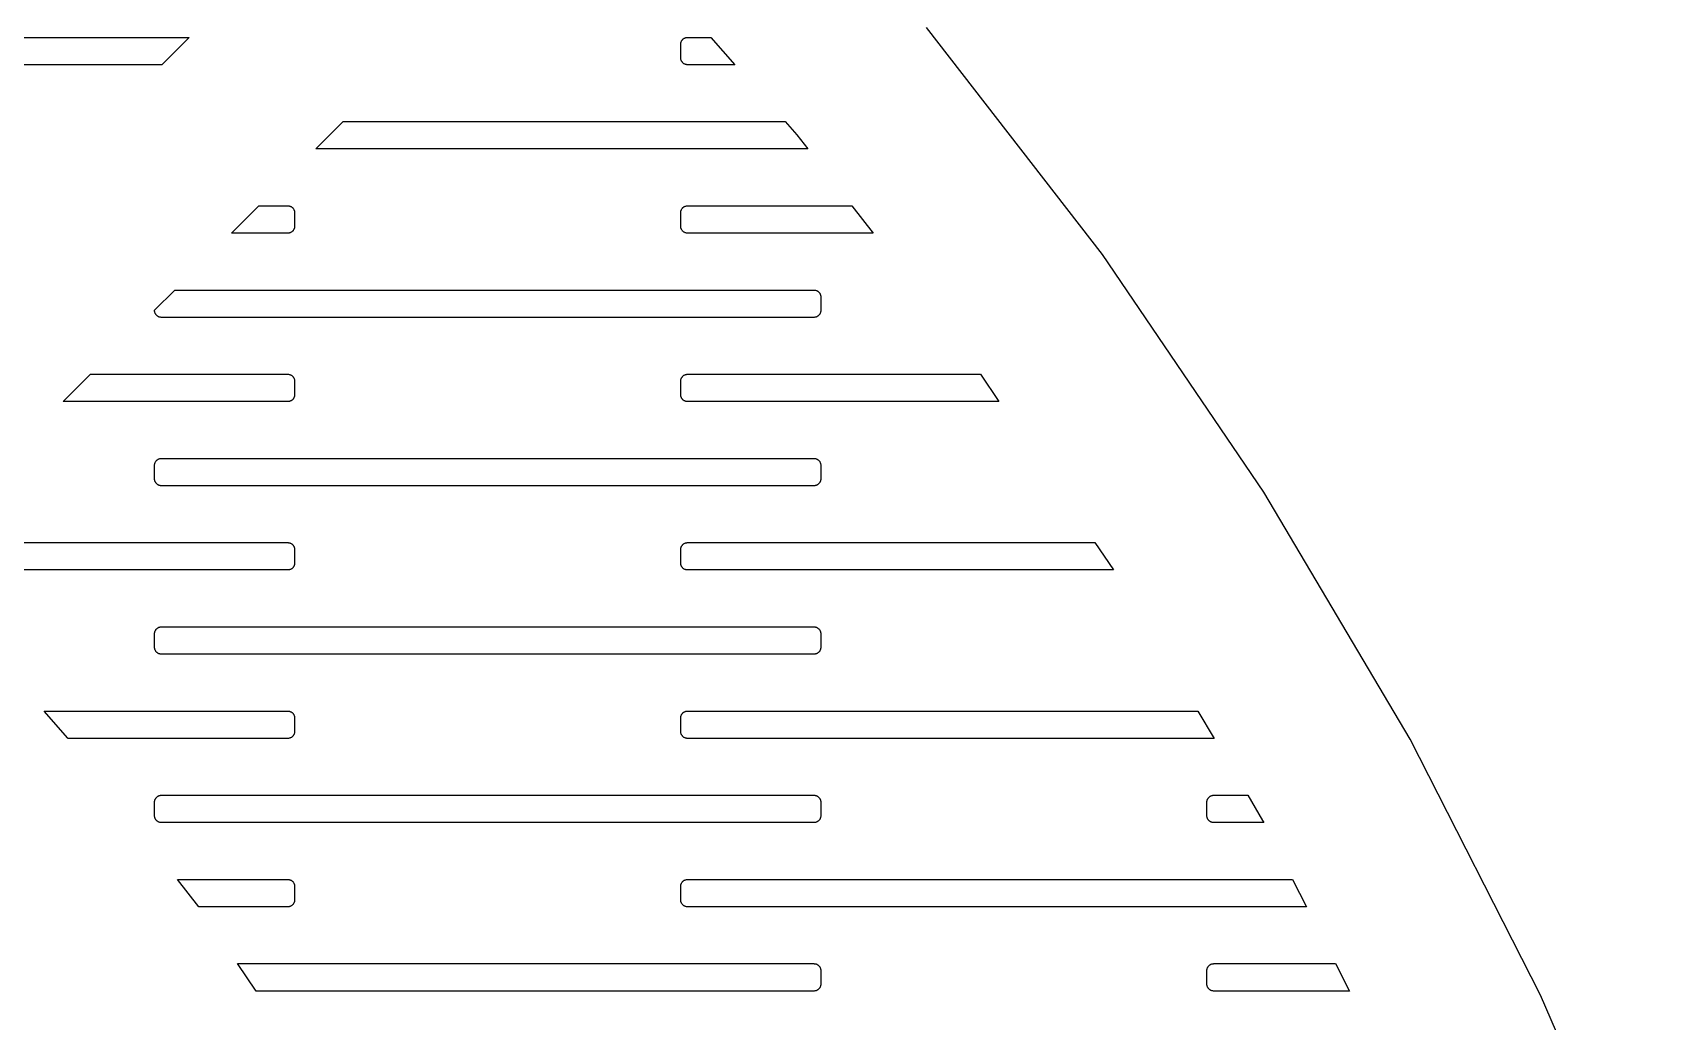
# Model space of a CAD drawing. Header units: metres. Extents: x -217 to 217, y -217 to 217.
# Drawn here: x 124.9 to 201.9, y 91.2 to 138.2 of the extents above; entities that cross this region are included whole.
import ezdxf

# ---------------------------------------------------------------- set-up
doc = ezdxf.new("R2010")
doc.units = ezdxf.units.M

msp = doc.modelspace()

# ---------------------------------------------------------------- linework, layer by layer
for p, q in [((106.003, 137.978), (132.321, 137.978)), ((132.321, 137.978), (131.021, 136.678)), ((155.883, 137.955), (155.902, 137.962)), ((155.902, 137.962), (155.922, 137.968)), ((155.922, 137.968), (155.942, 137.972)), ((155.942, 137.972), (155.962, 137.975)), ((155.962, 137.975), (155.982, 137.977)), ((155.982, 137.977), (156.003, 137.978)), ((156.003, 137.978), (157.107, 137.978)), ((157.107, 137.978), (158.253, 136.678)), ((175.716, 127.665), (167.353, 138.447)), ((155.678, 137.673), (155.68, 137.694)), ((155.678, 137.653), (155.678, 137.673)), ((155.678, 137.003), (155.678, 137.653)), ((155.68, 137.694), (155.684, 137.714)), ((155.684, 137.714), (155.688, 137.734)), ((155.688, 137.734), (155.694, 137.753)), ((155.694, 137.753), (155.701, 137.772)), ((155.701, 137.772), (155.709, 137.791)), ((155.709, 137.791), (155.718, 137.809)), ((155.718, 137.809), (155.728, 137.827)), ((155.728, 137.827), (155.74, 137.844)), ((155.74, 137.844), (155.752, 137.86)), ((155.752, 137.86), (155.766, 137.875)), ((155.766, 137.875), (155.78, 137.89)), ((155.78, 137.89), (155.796, 137.903)), ((155.796, 137.903), (155.812, 137.916)), ((155.812, 137.916), (155.829, 137.927)), ((155.829, 137.927), (155.846, 137.938)), ((155.846, 137.938), (155.864, 137.947)), ((155.864, 137.947), (155.883, 137.955)), ((131.021, 136.678), (106.003, 136.678)), ((155.678, 136.982), (155.678, 137.003)), ((155.68, 136.962), (155.678, 136.982)), ((155.684, 136.942), (155.68, 136.962)), ((155.688, 136.922), (155.684, 136.942)), ((155.694, 136.902), (155.688, 136.922)), ((155.701, 136.883), (155.694, 136.902)), ((155.709, 136.864), (155.701, 136.883)), ((155.718, 136.846), (155.709, 136.864)), ((155.728, 136.829), (155.718, 136.846)), ((155.74, 136.812), (155.728, 136.829)), ((155.752, 136.796), (155.74, 136.812)), ((155.766, 136.78), (155.752, 136.796)), ((155.78, 136.766), (155.766, 136.78)), ((155.796, 136.752), (155.78, 136.766)), ((155.812, 136.74), (155.796, 136.752)), ((155.829, 136.728), (155.812, 136.74)), ((155.846, 136.718), (155.829, 136.728)), ((155.864, 136.709), (155.846, 136.718)), ((155.883, 136.701), (155.864, 136.709)), ((155.902, 136.694), (155.883, 136.701)), ((155.922, 136.688), (155.902, 136.694)), ((155.942, 136.684), (155.922, 136.688)), ((155.962, 136.68), (155.942, 136.684)), ((155.982, 136.678), (155.962, 136.68)), ((156.003, 136.678), (155.982, 136.678)), ((158.253, 136.678), (156.003, 136.678)), ((138.335, 132.678), (139.635, 133.978)), ((139.635, 133.978), (160.633, 133.978)), ((160.633, 133.978), (161.189, 133.347)), ((161.189, 133.347), (161.709, 132.678)), ((161.709, 132.678), (138.335, 132.678)), ((134.335, 128.678), (135.635, 129.978)), ((135.635, 129.978), (137.003, 129.978)), ((137.003, 129.978), (137.023, 129.977)), ((137.023, 129.977), (137.044, 129.975)), ((137.044, 129.975), (137.064, 129.972)), ((137.064, 129.972), (137.084, 129.968)), ((137.084, 129.968), (137.103, 129.962)), ((137.103, 129.962), (137.122, 129.955)), ((137.122, 129.955), (137.141, 129.947)), ((137.141, 129.947), (137.159, 129.938)), ((137.159, 129.938), (137.177, 129.927)), ((137.177, 129.927), (137.194, 129.916)), ((137.194, 129.916), (137.21, 129.903)), ((137.21, 129.903), (137.225, 129.89)), ((137.225, 129.89), (137.24, 129.875)), ((137.24, 129.875), (137.253, 129.86)), ((137.253, 129.86), (137.266, 129.844)), ((137.266, 129.844), (137.277, 129.827)), ((137.277, 129.827), (137.288, 129.809)), ((137.288, 129.809), (137.297, 129.791)), ((137.297, 129.791), (137.305, 129.772)), ((137.305, 129.772), (137.312, 129.753)), ((137.312, 129.753), (137.318, 129.734)), ((137.318, 129.734), (137.322, 129.714)), ((137.322, 129.714), (137.325, 129.694)), ((137.325, 129.694), (137.327, 129.673)), ((137.327, 129.673), (137.328, 129.653)), ((137.328, 129.653), (137.328, 129.003)), ((155.678, 129.673), (155.68, 129.694)), ((155.678, 129.653), (155.678, 129.673)), ((155.678, 129.003), (155.678, 129.653)), ((155.68, 129.694), (155.684, 129.714)), ((155.684, 129.714), (155.688, 129.734)), ((155.688, 129.734), (155.694, 129.753)), ((155.694, 129.753), (155.701, 129.772)), ((155.701, 129.772), (155.709, 129.791)), ((155.709, 129.791), (155.718, 129.809)), ((155.718, 129.809), (155.728, 129.827)), ((155.728, 129.827), (155.74, 129.844)), ((155.74, 129.844), (155.752, 129.86)), ((155.752, 129.86), (155.766, 129.875)), ((155.766, 129.875), (155.78, 129.89)), ((155.78, 129.89), (155.796, 129.903)), ((155.796, 129.903), (155.812, 129.916)), ((155.812, 129.916), (155.829, 129.927)), ((155.829, 129.927), (155.846, 129.938)), ((155.846, 129.938), (155.864, 129.947)), ((155.864, 129.947), (155.883, 129.955)), ((155.883, 129.955), (155.902, 129.962)), ((155.902, 129.962), (155.922, 129.968)), ((155.922, 129.968), (155.942, 129.972)), ((155.942, 129.972), (155.962, 129.975)), ((155.962, 129.975), (155.982, 129.977)), ((155.982, 129.977), (156.003, 129.978)), ((156.003, 129.978), (163.803, 129.978)), ((163.803, 129.978), (164.811, 128.678)), ((137.159, 128.718), (137.141, 128.709)), ((137.177, 128.728), (137.159, 128.718)), ((137.194, 128.74), (137.177, 128.728)), ((137.21, 128.752), (137.194, 128.74)), ((137.225, 128.766), (137.21, 128.752)), ((137.24, 128.78), (137.225, 128.766)), ((137.253, 128.796), (137.24, 128.78)), ((137.266, 128.812), (137.253, 128.796)), ((137.277, 128.829), (137.266, 128.812)), ((137.288, 128.846), (137.277, 128.829)), ((137.297, 128.864), (137.288, 128.846)), ((137.305, 128.883), (137.297, 128.864)), ((137.312, 128.902), (137.305, 128.883)), ((137.318, 128.922), (137.312, 128.902)), ((137.322, 128.942), (137.318, 128.922)), ((137.325, 128.962), (137.322, 128.942)), ((137.327, 128.982), (137.325, 128.962)), ((137.328, 129.003), (137.327, 128.982)), ((155.678, 128.982), (155.678, 129.003)), ((155.68, 128.962), (155.678, 128.982)), ((155.684, 128.942), (155.68, 128.962)), ((155.688, 128.922), (155.684, 128.942)), ((155.694, 128.902), (155.688, 128.922)), ((155.701, 128.883), (155.694, 128.902)), ((155.709, 128.864), (155.701, 128.883)), ((155.718, 128.846), (155.709, 128.864)), ((155.728, 128.829), (155.718, 128.846)), ((155.74, 128.812), (155.728, 128.829)), ((155.752, 128.796), (155.74, 128.812)), ((155.766, 128.78), (155.752, 128.796)), ((155.78, 128.766), (155.766, 128.78)), ((155.796, 128.752), (155.78, 128.766)), ((155.812, 128.74), (155.796, 128.752)), ((155.829, 128.728), (155.812, 128.74)), ((155.846, 128.718), (155.829, 128.728)), ((155.864, 128.709), (155.846, 128.718)), ((137.003, 128.678), (134.335, 128.678)), ((137.023, 128.678), (137.003, 128.678)), ((137.044, 128.68), (137.023, 128.678)), ((137.064, 128.684), (137.044, 128.68)), ((137.084, 128.688), (137.064, 128.684)), ((137.103, 128.694), (137.084, 128.688)), ((137.122, 128.701), (137.103, 128.694)), ((137.141, 128.709), (137.122, 128.701)), ((155.883, 128.701), (155.864, 128.709)), ((155.902, 128.694), (155.883, 128.701)), ((155.922, 128.688), (155.902, 128.694)), ((155.942, 128.684), (155.922, 128.688)), ((155.962, 128.68), (155.942, 128.684)), ((155.982, 128.678), (155.962, 128.68)), ((156.003, 128.678), (155.982, 128.678)), ((164.811, 128.678), (156.003, 128.678)), ((183.386, 116.38), (175.716, 127.665)), ((130.678, 125.021), (131.635, 125.978)), ((131.635, 125.978), (162.003, 125.978)), ((162.003, 125.978), (162.023, 125.977)), ((162.023, 125.977), (162.044, 125.975)), ((162.044, 125.975), (162.064, 125.972)), ((162.064, 125.972), (162.084, 125.968)), ((162.084, 125.968), (162.103, 125.962)), ((162.103, 125.962), (162.122, 125.955)), ((162.122, 125.955), (162.141, 125.947)), ((162.141, 125.947), (162.159, 125.938)), ((162.159, 125.938), (162.177, 125.927)), ((162.177, 125.927), (162.194, 125.916)), ((162.194, 125.916), (162.21, 125.903)), ((162.21, 125.903), (162.225, 125.89)), ((162.225, 125.89), (162.24, 125.875)), ((162.24, 125.875), (162.253, 125.86)), ((162.253, 125.86), (162.266, 125.844)), ((162.266, 125.844), (162.277, 125.827)), ((162.277, 125.827), (162.288, 125.809)), ((162.288, 125.809), (162.297, 125.791)), ((162.297, 125.791), (162.305, 125.772)), ((162.305, 125.772), (162.312, 125.753)), ((162.312, 125.753), (162.318, 125.734)), ((162.318, 125.734), (162.322, 125.714)), ((162.322, 125.714), (162.325, 125.694)), ((162.325, 125.694), (162.327, 125.673)), ((162.327, 125.673), (162.328, 125.653)), ((162.328, 125.653), (162.328, 125.003)), ((130.678, 125.003), (130.678, 125.021)), ((130.678, 124.982), (130.678, 125.003)), ((130.68, 124.962), (130.678, 124.982)), ((130.684, 124.942), (130.68, 124.962)), ((130.688, 124.922), (130.684, 124.942)), ((130.694, 124.902), (130.688, 124.922)), ((130.701, 124.883), (130.694, 124.902)), ((130.709, 124.864), (130.701, 124.883)), ((130.718, 124.846), (130.709, 124.864)), ((162.297, 124.864), (162.288, 124.846)), ((162.305, 124.883), (162.297, 124.864)), ((162.312, 124.902), (162.305, 124.883)), ((162.318, 124.922), (162.312, 124.902)), ((162.322, 124.942), (162.318, 124.922)), ((162.325, 124.962), (162.322, 124.942)), ((162.327, 124.982), (162.325, 124.962)), ((162.328, 125.003), (162.327, 124.982)), ((130.728, 124.829), (130.718, 124.846)), ((130.74, 124.812), (130.728, 124.829)), ((130.752, 124.796), (130.74, 124.812)), ((130.766, 124.78), (130.752, 124.796)), ((130.78, 124.766), (130.766, 124.78)), ((130.796, 124.752), (130.78, 124.766)), ((130.812, 124.74), (130.796, 124.752)), ((130.829, 124.728), (130.812, 124.74)), ((130.846, 124.718), (130.829, 124.728)), ((130.864, 124.709), (130.846, 124.718)), ((130.883, 124.701), (130.864, 124.709)), ((130.902, 124.694), (130.883, 124.701)), ((130.922, 124.688), (130.902, 124.694)), ((130.942, 124.684), (130.922, 124.688)), ((130.962, 124.68), (130.942, 124.684)), ((130.982, 124.678), (130.962, 124.68)), ((131.003, 124.678), (130.982, 124.678)), ((162.003, 124.678), (131.003, 124.678)), ((162.023, 124.678), (162.003, 124.678)), ((162.044, 124.68), (162.023, 124.678)), ((162.064, 124.684), (162.044, 124.68)), ((162.084, 124.688), (162.064, 124.684)), ((162.103, 124.694), (162.084, 124.688)), ((162.122, 124.701), (162.103, 124.694)), ((162.141, 124.709), (162.122, 124.701)), ((162.159, 124.718), (162.141, 124.709)), ((162.177, 124.728), (162.159, 124.718)), ((162.194, 124.74), (162.177, 124.728)), ((162.21, 124.752), (162.194, 124.74)), ((162.225, 124.766), (162.21, 124.752)), ((162.24, 124.78), (162.225, 124.766)), ((162.253, 124.796), (162.24, 124.78)), ((162.266, 124.812), (162.253, 124.796)), ((162.277, 124.829), (162.266, 124.812)), ((162.288, 124.846), (162.277, 124.829)), ((126.335, 120.678), (127.635, 121.978)), ((127.635, 121.978), (137.003, 121.978)), ((137.003, 121.978), (137.023, 121.977)), ((137.023, 121.977), (137.044, 121.975)), ((137.044, 121.975), (137.064, 121.972)), ((137.064, 121.972), (137.084, 121.968)), ((137.084, 121.968), (137.103, 121.962)), ((137.103, 121.962), (137.122, 121.955)), ((137.122, 121.955), (137.141, 121.947)), ((137.141, 121.947), (137.159, 121.938)), ((137.159, 121.938), (137.177, 121.927)), ((137.177, 121.927), (137.194, 121.916)), ((137.194, 121.916), (137.21, 121.903)), ((137.21, 121.903), (137.225, 121.89)), ((137.225, 121.89), (137.24, 121.875)), ((137.24, 121.875), (137.253, 121.86)), ((137.253, 121.86), (137.266, 121.844)), ((137.266, 121.844), (137.277, 121.827)), ((137.277, 121.827), (137.288, 121.809)), ((137.288, 121.809), (137.297, 121.791)), ((137.297, 121.791), (137.305, 121.772)), ((155.701, 121.772), (155.709, 121.791)), ((155.709, 121.791), (155.718, 121.809)), ((155.718, 121.809), (155.728, 121.827)), ((155.728, 121.827), (155.74, 121.844)), ((155.74, 121.844), (155.752, 121.86)), ((155.752, 121.86), (155.766, 121.875)), ((155.766, 121.875), (155.78, 121.89)), ((155.78, 121.89), (155.796, 121.903)), ((155.796, 121.903), (155.812, 121.916)), ((155.812, 121.916), (155.829, 121.927)), ((155.829, 121.927), (155.846, 121.938)), ((155.846, 121.938), (155.864, 121.947)), ((155.864, 121.947), (155.883, 121.955)), ((155.883, 121.955), (155.902, 121.962)), ((155.902, 121.962), (155.922, 121.968)), ((155.922, 121.968), (155.942, 121.972)), ((155.942, 121.972), (155.962, 121.975)), ((155.962, 121.975), (155.982, 121.977)), ((155.982, 121.977), (156.003, 121.978)), ((156.003, 121.978), (169.914, 121.978)), ((169.914, 121.978), (170.797, 120.678)), ((137.305, 121.772), (137.312, 121.753)), ((137.312, 121.753), (137.318, 121.734)), ((137.318, 121.734), (137.322, 121.714)), ((137.322, 121.714), (137.325, 121.694)), ((137.325, 121.694), (137.327, 121.673)), ((137.327, 121.673), (137.328, 121.653)), ((137.328, 121.653), (137.328, 121.003)), ((155.678, 121.673), (155.68, 121.694)), ((155.678, 121.653), (155.678, 121.673)), ((155.678, 121.003), (155.678, 121.653)), ((155.68, 121.694), (155.684, 121.714)), ((155.684, 121.714), (155.688, 121.734)), ((155.688, 121.734), (155.694, 121.753)), ((155.694, 121.753), (155.701, 121.772)), ((137.003, 120.678), (126.335, 120.678)), ((137.023, 120.678), (137.003, 120.678)), ((137.044, 120.68), (137.023, 120.678)), ((137.064, 120.684), (137.044, 120.68)), ((137.084, 120.688), (137.064, 120.684)), ((137.103, 120.694), (137.084, 120.688)), ((137.122, 120.701), (137.103, 120.694)), ((137.141, 120.709), (137.122, 120.701)), ((137.159, 120.718), (137.141, 120.709)), ((137.177, 120.728), (137.159, 120.718)), ((137.194, 120.74), (137.177, 120.728)), ((137.21, 120.752), (137.194, 120.74)), ((137.225, 120.766), (137.21, 120.752)), ((137.24, 120.78), (137.225, 120.766)), ((137.253, 120.796), (137.24, 120.78)), ((137.266, 120.812), (137.253, 120.796)), ((137.277, 120.829), (137.266, 120.812)), ((137.288, 120.846), (137.277, 120.829)), ((137.297, 120.864), (137.288, 120.846)), ((137.305, 120.883), (137.297, 120.864)), ((137.312, 120.902), (137.305, 120.883)), ((137.318, 120.922), (137.312, 120.902)), ((137.322, 120.942), (137.318, 120.922)), ((137.325, 120.962), (137.322, 120.942)), ((137.327, 120.982), (137.325, 120.962)), ((137.328, 121.003), (137.327, 120.982)), ((155.678, 120.982), (155.678, 121.003)), ((155.68, 120.962), (155.678, 120.982)), ((155.684, 120.942), (155.68, 120.962)), ((155.688, 120.922), (155.684, 120.942)), ((155.694, 120.902), (155.688, 120.922)), ((155.701, 120.883), (155.694, 120.902)), ((155.709, 120.864), (155.701, 120.883)), ((155.718, 120.846), (155.709, 120.864)), ((155.728, 120.829), (155.718, 120.846)), ((155.74, 120.812), (155.728, 120.829)), ((155.752, 120.796), (155.74, 120.812)), ((155.766, 120.78), (155.752, 120.796)), ((155.78, 120.766), (155.766, 120.78)), ((155.796, 120.752), (155.78, 120.766)), ((155.812, 120.74), (155.796, 120.752)), ((155.829, 120.728), (155.812, 120.74)), ((155.846, 120.718), (155.829, 120.728)), ((155.864, 120.709), (155.846, 120.718)), ((155.883, 120.701), (155.864, 120.709)), ((155.902, 120.694), (155.883, 120.701)), ((155.922, 120.688), (155.902, 120.694)), ((155.942, 120.684), (155.922, 120.688)), ((155.962, 120.68), (155.942, 120.684)), ((155.982, 120.678), (155.962, 120.68)), ((156.003, 120.678), (155.982, 120.678)), ((170.797, 120.678), (156.003, 120.678)), ((130.812, 117.916), (130.829, 117.927)), ((130.829, 117.927), (130.846, 117.938)), ((130.846, 117.938), (130.864, 117.947)), ((130.864, 117.947), (130.883, 117.955)), ((130.883, 117.955), (130.902, 117.962)), ((130.902, 117.962), (130.922, 117.968)), ((130.922, 117.968), (130.942, 117.972)), ((130.942, 117.972), (130.962, 117.975)), ((130.962, 117.975), (130.982, 117.977)), ((130.982, 117.977), (131.003, 117.978)), ((131.003, 117.978), (162.003, 117.978)), ((162.003, 117.978), (162.023, 117.977)), ((162.023, 117.977), (162.044, 117.975)), ((162.044, 117.975), (162.064, 117.972)), ((162.064, 117.972), (162.084, 117.968)), ((162.084, 117.968), (162.103, 117.962)), ((162.103, 117.962), (162.122, 117.955)), ((162.122, 117.955), (162.141, 117.947)), ((162.141, 117.947), (162.159, 117.938)), ((162.159, 117.938), (162.177, 117.927)), ((162.177, 117.927), (162.194, 117.916)), ((130.678, 117.673), (130.68, 117.694)), ((130.678, 117.653), (130.678, 117.673)), ((130.678, 117.003), (130.678, 117.653)), ((130.68, 117.694), (130.684, 117.714)), ((130.684, 117.714), (130.688, 117.734)), ((130.688, 117.734), (130.694, 117.753)), ((130.694, 117.753), (130.701, 117.772)), ((130.701, 117.772), (130.709, 117.791)), ((130.709, 117.791), (130.718, 117.809)), ((130.718, 117.809), (130.728, 117.827)), ((130.728, 117.827), (130.74, 117.844)), ((130.74, 117.844), (130.752, 117.86)), ((130.752, 117.86), (130.766, 117.875)), ((130.766, 117.875), (130.78, 117.89)), ((130.78, 117.89), (130.796, 117.903)), ((130.796, 117.903), (130.812, 117.916)), ((162.194, 117.916), (162.21, 117.903)), ((162.21, 117.903), (162.225, 117.89)), ((162.225, 117.89), (162.24, 117.875)), ((162.24, 117.875), (162.253, 117.86)), ((162.253, 117.86), (162.266, 117.844)), ((162.266, 117.844), (162.277, 117.827)), ((162.277, 117.827), (162.288, 117.809)), ((162.288, 117.809), (162.297, 117.791)), ((162.297, 117.791), (162.305, 117.772)), ((162.305, 117.772), (162.312, 117.753)), ((162.312, 117.753), (162.318, 117.734)), ((162.318, 117.734), (162.322, 117.714)), ((162.322, 117.714), (162.325, 117.694)), ((162.325, 117.694), (162.327, 117.673)), ((162.327, 117.673), (162.328, 117.653)), ((162.328, 117.653), (162.328, 117.003)), ((130.678, 116.982), (130.678, 117.003)), ((130.68, 116.962), (130.678, 116.982)), ((130.684, 116.942), (130.68, 116.962)), ((130.688, 116.922), (130.684, 116.942)), ((130.694, 116.902), (130.688, 116.922)), ((130.701, 116.883), (130.694, 116.902)), ((130.709, 116.864), (130.701, 116.883)), ((130.718, 116.846), (130.709, 116.864)), ((130.728, 116.829), (130.718, 116.846)), ((130.74, 116.812), (130.728, 116.829)), ((130.752, 116.796), (130.74, 116.812)), ((130.766, 116.78), (130.752, 116.796)), ((130.78, 116.766), (130.766, 116.78)), ((130.796, 116.752), (130.78, 116.766)), ((130.812, 116.74), (130.796, 116.752)), ((130.829, 116.728), (130.812, 116.74)), ((130.846, 116.718), (130.829, 116.728)), ((130.864, 116.709), (130.846, 116.718)), ((130.883, 116.701), (130.864, 116.709)), ((130.902, 116.694), (130.883, 116.701)), ((130.922, 116.688), (130.902, 116.694)), ((130.942, 116.684), (130.922, 116.688)), ((130.962, 116.68), (130.942, 116.684)), ((130.982, 116.678), (130.962, 116.68)), ((131.003, 116.678), (130.982, 116.678)), ((162.003, 116.678), (131.003, 116.678)), ((162.023, 116.678), (162.003, 116.678)), ((162.044, 116.68), (162.023, 116.678)), ((162.064, 116.684), (162.044, 116.68)), ((162.084, 116.688), (162.064, 116.684)), ((162.103, 116.694), (162.084, 116.688)), ((162.122, 116.701), (162.103, 116.694)), ((162.141, 116.709), (162.122, 116.701)), ((162.159, 116.718), (162.141, 116.709)), ((162.177, 116.728), (162.159, 116.718)), ((162.194, 116.74), (162.177, 116.728)), ((162.21, 116.752), (162.194, 116.74)), ((162.225, 116.766), (162.21, 116.752)), ((162.24, 116.78), (162.225, 116.766)), ((162.253, 116.796), (162.24, 116.78)), ((162.266, 116.812), (162.253, 116.796)), ((162.277, 116.829), (162.266, 116.812)), ((162.288, 116.846), (162.277, 116.829)), ((162.297, 116.864), (162.288, 116.846)), ((162.305, 116.883), (162.297, 116.864)), ((162.312, 116.902), (162.305, 116.883)), ((162.318, 116.922), (162.312, 116.902)), ((162.322, 116.942), (162.318, 116.922)), ((162.325, 116.962), (162.322, 116.942)), ((162.327, 116.982), (162.325, 116.962)), ((162.328, 117.003), (162.327, 116.982)), ((190.331, 104.636), (183.386, 116.38)), ((119.635, 113.978), (137.003, 113.978)), ((137.003, 113.978), (137.023, 113.977)), ((137.023, 113.977), (137.044, 113.975)), ((137.044, 113.975), (137.064, 113.972)), ((137.064, 113.972), (137.084, 113.968)), ((137.084, 113.968), (137.103, 113.962)), ((137.103, 113.962), (137.122, 113.955)), ((137.122, 113.955), (137.141, 113.947)), ((137.141, 113.947), (137.159, 113.938)), ((137.159, 113.938), (137.177, 113.927)), ((137.177, 113.927), (137.194, 113.916)), ((137.194, 113.916), (137.21, 113.903)), ((137.21, 113.903), (137.225, 113.89)), ((137.225, 113.89), (137.24, 113.875)), ((137.24, 113.875), (137.253, 113.86)), ((137.253, 113.86), (137.266, 113.844)), ((137.266, 113.844), (137.277, 113.827)), ((137.277, 113.827), (137.288, 113.809)), ((137.288, 113.809), (137.297, 113.791)), ((137.297, 113.791), (137.305, 113.772)), ((137.305, 113.772), (137.312, 113.753)), ((137.312, 113.753), (137.318, 113.734)), ((137.318, 113.734), (137.322, 113.714)), ((137.322, 113.714), (137.325, 113.694)), ((137.325, 113.694), (137.327, 113.673)), ((137.327, 113.673), (137.328, 113.653)), ((137.328, 113.653), (137.328, 113.003)), ((155.678, 113.673), (155.68, 113.694)), ((155.678, 113.653), (155.678, 113.673)), ((155.678, 113.003), (155.678, 113.653)), ((155.68, 113.694), (155.684, 113.714)), ((155.684, 113.714), (155.688, 113.734)), ((155.688, 113.734), (155.694, 113.753)), ((155.694, 113.753), (155.701, 113.772)), ((155.701, 113.772), (155.709, 113.791)), ((155.709, 113.791), (155.718, 113.809)), ((155.718, 113.809), (155.728, 113.827)), ((155.728, 113.827), (155.74, 113.844)), ((155.74, 113.844), (155.752, 113.86)), ((155.752, 113.86), (155.766, 113.875)), ((155.766, 113.875), (155.78, 113.89)), ((155.78, 113.89), (155.796, 113.903)), ((155.796, 113.903), (155.812, 113.916)), ((155.812, 113.916), (155.829, 113.927)), ((155.829, 113.927), (155.846, 113.938)), ((155.846, 113.938), (155.864, 113.947)), ((155.864, 113.947), (155.883, 113.955)), ((155.883, 113.955), (155.902, 113.962)), ((155.902, 113.962), (155.922, 113.968)), ((155.922, 113.968), (155.942, 113.972)), ((155.942, 113.972), (155.962, 113.975)), ((155.962, 113.975), (155.982, 113.977)), ((155.982, 113.977), (156.003, 113.978)), ((156.003, 113.978), (175.35, 113.978)), ((175.35, 113.978), (176.234, 112.678)), ((137.003, 112.678), (119.489, 112.678)), ((137.023, 112.678), (137.003, 112.678)), ((137.044, 112.68), (137.023, 112.678)), ((137.064, 112.684), (137.044, 112.68)), ((137.084, 112.688), (137.064, 112.684)), ((137.103, 112.694), (137.084, 112.688)), ((137.122, 112.701), (137.103, 112.694)), ((137.141, 112.709), (137.122, 112.701)), ((137.159, 112.718), (137.141, 112.709)), ((137.177, 112.728), (137.159, 112.718)), ((137.194, 112.74), (137.177, 112.728)), ((137.21, 112.752), (137.194, 112.74)), ((137.225, 112.766), (137.21, 112.752)), ((137.24, 112.78), (137.225, 112.766)), ((137.253, 112.796), (137.24, 112.78)), ((137.266, 112.812), (137.253, 112.796)), ((137.277, 112.829), (137.266, 112.812)), ((137.288, 112.846), (137.277, 112.829)), ((137.297, 112.864), (137.288, 112.846)), ((137.305, 112.883), (137.297, 112.864)), ((137.312, 112.902), (137.305, 112.883)), ((137.318, 112.922), (137.312, 112.902)), ((137.322, 112.942), (137.318, 112.922)), ((137.325, 112.962), (137.322, 112.942)), ((137.327, 112.982), (137.325, 112.962)), ((137.328, 113.003), (137.327, 112.982)), ((155.678, 112.982), (155.678, 113.003)), ((155.68, 112.962), (155.678, 112.982)), ((155.684, 112.942), (155.68, 112.962)), ((155.688, 112.922), (155.684, 112.942)), ((155.694, 112.902), (155.688, 112.922)), ((155.701, 112.883), (155.694, 112.902)), ((155.709, 112.864), (155.701, 112.883)), ((155.718, 112.846), (155.709, 112.864)), ((155.728, 112.829), (155.718, 112.846)), ((155.74, 112.812), (155.728, 112.829)), ((155.752, 112.796), (155.74, 112.812)), ((155.766, 112.78), (155.752, 112.796)), ((155.78, 112.766), (155.766, 112.78)), ((155.796, 112.752), (155.78, 112.766)), ((155.812, 112.74), (155.796, 112.752)), ((155.829, 112.728), (155.812, 112.74)), ((155.846, 112.718), (155.829, 112.728)), ((155.864, 112.709), (155.846, 112.718)), ((155.883, 112.701), (155.864, 112.709)), ((155.902, 112.694), (155.883, 112.701)), ((155.922, 112.688), (155.902, 112.694)), ((155.942, 112.684), (155.922, 112.688)), ((155.962, 112.68), (155.942, 112.684)), ((155.982, 112.678), (155.962, 112.68)), ((156.003, 112.678), (155.982, 112.678)), ((176.234, 112.678), (156.003, 112.678)), ((130.678, 109.673), (130.68, 109.694)), ((130.678, 109.653), (130.678, 109.673)), ((130.678, 109.003), (130.678, 109.653)), ((130.68, 109.694), (130.684, 109.714)), ((130.684, 109.714), (130.688, 109.734)), ((130.688, 109.734), (130.694, 109.753)), ((130.694, 109.753), (130.701, 109.772)), ((130.701, 109.772), (130.709, 109.791)), ((130.709, 109.791), (130.718, 109.809)), ((130.718, 109.809), (130.728, 109.827)), ((130.728, 109.827), (130.74, 109.844)), ((130.74, 109.844), (130.752, 109.86)), ((130.752, 109.86), (130.766, 109.875)), ((130.766, 109.875), (130.78, 109.89)), ((130.78, 109.89), (130.796, 109.903)), ((130.796, 109.903), (130.812, 109.916)), ((130.812, 109.916), (130.829, 109.927)), ((130.829, 109.927), (130.846, 109.938)), ((130.846, 109.938), (130.864, 109.947)), ((130.864, 109.947), (130.883, 109.955)), ((130.883, 109.955), (130.902, 109.962)), ((130.902, 109.962), (130.922, 109.968)), ((130.922, 109.968), (130.942, 109.972)), ((130.942, 109.972), (130.962, 109.975)), ((130.962, 109.975), (130.982, 109.977)), ((130.982, 109.977), (131.003, 109.978)), ((131.003, 109.978), (162.003, 109.978)), ((162.003, 109.978), (162.023, 109.977)), ((162.023, 109.977), (162.044, 109.975)), ((162.044, 109.975), (162.064, 109.972)), ((162.064, 109.972), (162.084, 109.968)), ((162.084, 109.968), (162.103, 109.962)), ((162.103, 109.962), (162.122, 109.955)), ((162.122, 109.955), (162.141, 109.947)), ((162.141, 109.947), (162.159, 109.938)), ((162.159, 109.938), (162.177, 109.927)), ((162.177, 109.927), (162.194, 109.916)), ((162.194, 109.916), (162.21, 109.903)), ((162.21, 109.903), (162.225, 109.89)), ((162.225, 109.89), (162.24, 109.875)), ((162.24, 109.875), (162.253, 109.86)), ((162.253, 109.86), (162.266, 109.844)), ((162.266, 109.844), (162.277, 109.827)), ((162.277, 109.827), (162.288, 109.809)), ((162.288, 109.809), (162.297, 109.791)), ((162.297, 109.791), (162.305, 109.772)), ((162.305, 109.772), (162.312, 109.753)), ((162.312, 109.753), (162.318, 109.734)), ((162.318, 109.734), (162.322, 109.714)), ((162.322, 109.714), (162.325, 109.694)), ((162.325, 109.694), (162.327, 109.673)), ((162.327, 109.673), (162.328, 109.653)), ((162.328, 109.653), (162.328, 109.003)), ((130.678, 108.982), (130.678, 109.003)), ((130.68, 108.962), (130.678, 108.982)), ((130.684, 108.942), (130.68, 108.962)), ((130.688, 108.922), (130.684, 108.942)), ((130.694, 108.902), (130.688, 108.922)), ((130.701, 108.883), (130.694, 108.902)), ((130.709, 108.864), (130.701, 108.883)), ((130.718, 108.846), (130.709, 108.864)), ((130.728, 108.829), (130.718, 108.846)), ((130.74, 108.812), (130.728, 108.829)), ((130.752, 108.796), (130.74, 108.812)), ((130.766, 108.78), (130.752, 108.796)), ((130.78, 108.766), (130.766, 108.78)), ((130.796, 108.752), (130.78, 108.766)), ((130.812, 108.74), (130.796, 108.752)), ((130.829, 108.728), (130.812, 108.74)), ((130.846, 108.718), (130.829, 108.728)), ((130.864, 108.709), (130.846, 108.718)), ((130.883, 108.701), (130.864, 108.709)), ((130.902, 108.694), (130.883, 108.701)), ((130.922, 108.688), (130.902, 108.694)), ((130.942, 108.684), (130.922, 108.688)), ((130.962, 108.68), (130.942, 108.684)), ((130.982, 108.678), (130.962, 108.68)), ((131.003, 108.678), (130.982, 108.678)), ((162.003, 108.678), (131.003, 108.678)), ((162.023, 108.678), (162.003, 108.678)), ((162.044, 108.68), (162.023, 108.678)), ((162.064, 108.684), (162.044, 108.68)), ((162.084, 108.688), (162.064, 108.684)), ((162.103, 108.694), (162.084, 108.688)), ((162.122, 108.701), (162.103, 108.694)), ((162.141, 108.709), (162.122, 108.701)), ((162.159, 108.718), (162.141, 108.709)), ((162.177, 108.728), (162.159, 108.718)), ((162.194, 108.74), (162.177, 108.728)), ((162.21, 108.752), (162.194, 108.74)), ((162.225, 108.766), (162.21, 108.752)), ((162.24, 108.78), (162.225, 108.766)), ((162.253, 108.796), (162.24, 108.78)), ((162.266, 108.812), (162.253, 108.796)), ((162.277, 108.829), (162.266, 108.812)), ((162.288, 108.846), (162.277, 108.829)), ((162.297, 108.864), (162.288, 108.846)), ((162.305, 108.883), (162.297, 108.864)), ((162.312, 108.902), (162.305, 108.883)), ((162.318, 108.922), (162.312, 108.902)), ((162.322, 108.942), (162.318, 108.922)), ((162.325, 108.962), (162.322, 108.942)), ((162.327, 108.982), (162.325, 108.962)), ((162.328, 109.003), (162.327, 108.982)), ((126.555, 104.696), (125.425, 105.978)), ((125.425, 105.978), (137.003, 105.978)), ((137.003, 105.978), (137.023, 105.977)), ((137.023, 105.977), (137.044, 105.975)), ((137.044, 105.975), (137.064, 105.972)), ((137.064, 105.972), (137.084, 105.968)), ((137.084, 105.968), (137.103, 105.962)), ((137.103, 105.962), (137.122, 105.955)), ((137.122, 105.955), (137.141, 105.947)), ((137.141, 105.947), (137.159, 105.938)), ((137.159, 105.938), (137.177, 105.927)), ((137.177, 105.927), (137.194, 105.916)), ((137.194, 105.916), (137.21, 105.903)), ((137.21, 105.903), (137.225, 105.89)), ((137.225, 105.89), (137.24, 105.875)), ((137.24, 105.875), (137.253, 105.86)), ((137.253, 105.86), (137.266, 105.844)), ((137.266, 105.844), (137.277, 105.827)), ((137.277, 105.827), (137.288, 105.809)), ((137.288, 105.809), (137.297, 105.791)), ((137.297, 105.791), (137.305, 105.772)), ((137.305, 105.772), (137.312, 105.753)), ((137.312, 105.753), (137.318, 105.734)), ((137.318, 105.734), (137.322, 105.714)), ((137.322, 105.714), (137.325, 105.694)), ((137.325, 105.694), (137.327, 105.673)), ((137.327, 105.673), (137.328, 105.653)), ((137.328, 105.653), (137.328, 105.003)), ((155.678, 105.673), (155.68, 105.694)), ((155.678, 105.653), (155.678, 105.673)), ((155.678, 105.003), (155.678, 105.653)), ((155.68, 105.694), (155.684, 105.714)), ((155.684, 105.714), (155.688, 105.734)), ((155.688, 105.734), (155.694, 105.753)), ((155.694, 105.753), (155.701, 105.772)), ((155.701, 105.772), (155.709, 105.791)), ((155.709, 105.791), (155.718, 105.809)), ((155.718, 105.809), (155.728, 105.827)), ((155.728, 105.827), (155.74, 105.844)), ((155.74, 105.844), (155.752, 105.86)), ((155.752, 105.86), (155.766, 105.875)), ((155.766, 105.875), (155.78, 105.89)), ((155.78, 105.89), (155.796, 105.903)), ((155.796, 105.903), (155.812, 105.916)), ((155.812, 105.916), (155.829, 105.927)), ((155.829, 105.927), (155.846, 105.938)), ((155.846, 105.938), (155.864, 105.947)), ((155.864, 105.947), (155.883, 105.955)), ((155.883, 105.955), (155.902, 105.962)), ((155.902, 105.962), (155.922, 105.968)), ((155.922, 105.968), (155.942, 105.972)), ((155.942, 105.972), (155.962, 105.975)), ((155.962, 105.975), (155.982, 105.977)), ((155.982, 105.977), (156.003, 105.978)), ((156.003, 105.978), (180.248, 105.978)), ((180.248, 105.978), (181.017, 104.678)), ((137.277, 104.829), (137.266, 104.812)), ((137.288, 104.846), (137.277, 104.829)), ((137.297, 104.864), (137.288, 104.846)), ((137.305, 104.883), (137.297, 104.864)), ((137.312, 104.902), (137.305, 104.883)), ((137.318, 104.922), (137.312, 104.902)), ((137.322, 104.942), (137.318, 104.922)), ((137.325, 104.962), (137.322, 104.942)), ((137.327, 104.982), (137.325, 104.962)), ((137.328, 105.003), (137.327, 104.982)), ((155.678, 104.982), (155.678, 105.003)), ((155.68, 104.962), (155.678, 104.982)), ((155.684, 104.942), (155.68, 104.962)), ((155.688, 104.922), (155.684, 104.942)), ((155.694, 104.902), (155.688, 104.922)), ((155.701, 104.883), (155.694, 104.902)), ((155.709, 104.864), (155.701, 104.883)), ((155.718, 104.846), (155.709, 104.864)), ((155.728, 104.829), (155.718, 104.846)), ((155.74, 104.812), (155.728, 104.829)), ((126.569, 104.678), (126.555, 104.696)), ((137.003, 104.678), (126.569, 104.678)), ((137.023, 104.678), (137.003, 104.678)), ((137.044, 104.68), (137.023, 104.678)), ((137.064, 104.684), (137.044, 104.68)), ((137.084, 104.688), (137.064, 104.684)), ((137.103, 104.694), (137.084, 104.688)), ((137.122, 104.701), (137.103, 104.694)), ((137.141, 104.709), (137.122, 104.701)), ((137.159, 104.718), (137.141, 104.709)), ((137.177, 104.728), (137.159, 104.718)), ((137.194, 104.74), (137.177, 104.728)), ((137.21, 104.752), (137.194, 104.74)), ((137.225, 104.766), (137.21, 104.752)), ((137.24, 104.78), (137.225, 104.766)), ((137.253, 104.796), (137.24, 104.78)), ((137.266, 104.812), (137.253, 104.796)), ((155.752, 104.796), (155.74, 104.812)), ((155.766, 104.78), (155.752, 104.796)), ((155.78, 104.766), (155.766, 104.78)), ((155.796, 104.752), (155.78, 104.766)), ((155.812, 104.74), (155.796, 104.752)), ((155.829, 104.728), (155.812, 104.74)), ((155.846, 104.718), (155.829, 104.728)), ((155.864, 104.709), (155.846, 104.718)), ((155.883, 104.701), (155.864, 104.709)), ((155.902, 104.694), (155.883, 104.701)), ((155.922, 104.688), (155.902, 104.694)), ((155.942, 104.684), (155.922, 104.688)), ((155.962, 104.68), (155.942, 104.684)), ((155.982, 104.678), (155.962, 104.68)), ((156.003, 104.678), (155.982, 104.678)), ((181.017, 104.678), (156.003, 104.678)), ((196.526, 92.4781), (190.331, 104.636)), ((130.688, 101.734), (130.694, 101.753)), ((130.694, 101.753), (130.701, 101.772)), ((130.701, 101.772), (130.709, 101.791)), ((130.709, 101.791), (130.718, 101.809)), ((130.718, 101.809), (130.728, 101.827)), ((130.728, 101.827), (130.74, 101.844)), ((130.74, 101.844), (130.752, 101.86)), ((130.752, 101.86), (130.766, 101.875)), ((130.766, 101.875), (130.78, 101.89)), ((130.78, 101.89), (130.796, 101.903)), ((130.796, 101.903), (130.812, 101.916)), ((130.812, 101.916), (130.829, 101.927)), ((130.829, 101.927), (130.846, 101.938)), ((130.846, 101.938), (130.864, 101.947)), ((130.864, 101.947), (130.883, 101.955)), ((130.883, 101.955), (130.902, 101.962)), ((130.902, 101.962), (130.922, 101.968)), ((130.922, 101.968), (130.942, 101.972)), ((130.942, 101.972), (130.962, 101.975)), ((130.962, 101.975), (130.982, 101.977)), ((130.982, 101.977), (131.003, 101.978)), ((131.003, 101.978), (162.003, 101.978)), ((162.003, 101.978), (162.023, 101.977)), ((162.023, 101.977), (162.044, 101.975)), ((162.044, 101.975), (162.064, 101.972)), ((162.064, 101.972), (162.084, 101.968)), ((162.084, 101.968), (162.103, 101.962)), ((162.103, 101.962), (162.122, 101.955)), ((162.122, 101.955), (162.141, 101.947)), ((162.141, 101.947), (162.159, 101.938)), ((162.159, 101.938), (162.177, 101.927)), ((162.177, 101.927), (162.194, 101.916)), ((162.194, 101.916), (162.21, 101.903)), ((162.21, 101.903), (162.225, 101.89)), ((162.225, 101.89), (162.24, 101.875)), ((162.24, 101.875), (162.253, 101.86)), ((162.253, 101.86), (162.266, 101.844)), ((162.266, 101.844), (162.277, 101.827)), ((162.277, 101.827), (162.288, 101.809)), ((162.288, 101.809), (162.297, 101.791)), ((162.297, 101.791), (162.305, 101.772)), ((162.305, 101.772), (162.312, 101.753)), ((162.312, 101.753), (162.318, 101.734)), ((180.688, 101.734), (180.694, 101.753)), ((180.694, 101.753), (180.701, 101.772)), ((180.701, 101.772), (180.709, 101.791)), ((180.709, 101.791), (180.718, 101.809)), ((180.718, 101.809), (180.728, 101.827)), ((180.728, 101.827), (180.74, 101.844)), ((180.74, 101.844), (180.752, 101.86)), ((180.752, 101.86), (180.766, 101.875)), ((180.766, 101.875), (180.78, 101.89)), ((180.78, 101.89), (180.796, 101.903)), ((180.796, 101.903), (180.812, 101.916)), ((180.812, 101.916), (180.829, 101.927)), ((180.829, 101.927), (180.846, 101.938)), ((180.846, 101.938), (180.864, 101.947)), ((180.864, 101.947), (180.883, 101.955)), ((180.883, 101.955), (180.902, 101.962)), ((180.902, 101.962), (180.922, 101.968)), ((180.922, 101.968), (180.942, 101.972)), ((180.942, 101.972), (180.962, 101.975)), ((180.962, 101.975), (180.982, 101.977)), ((180.982, 101.977), (181.003, 101.978)), ((181.003, 101.978), (182.613, 101.978)), ((182.613, 101.978), (183.321, 100.782)), ((130.678, 101.673), (130.68, 101.694)), ((130.678, 101.653), (130.678, 101.673)), ((130.678, 101.003), (130.678, 101.653)), ((130.678, 100.982), (130.678, 101.003)), ((130.68, 100.962), (130.678, 100.982)), ((130.68, 101.694), (130.684, 101.714)), ((130.684, 101.714), (130.688, 101.734)), ((162.318, 101.734), (162.322, 101.714)), ((162.322, 101.714), (162.325, 101.694)), ((162.325, 101.694), (162.327, 101.673)), ((162.327, 100.982), (162.325, 100.962)), ((162.327, 101.673), (162.328, 101.653)), ((162.328, 101.003), (162.327, 100.982)), ((162.328, 101.653), (162.328, 101.003)), ((180.678, 101.673), (180.68, 101.694)), ((180.678, 101.653), (180.678, 101.673)), ((180.678, 101.003), (180.678, 101.653)), ((180.678, 100.982), (180.678, 101.003)), ((180.68, 100.962), (180.678, 100.982)), ((180.68, 101.694), (180.684, 101.714)), ((180.684, 101.714), (180.688, 101.734)), ((130.684, 100.942), (130.68, 100.962)), ((130.688, 100.922), (130.684, 100.942)), ((130.694, 100.902), (130.688, 100.922)), ((130.701, 100.883), (130.694, 100.902)), ((130.709, 100.864), (130.701, 100.883)), ((130.718, 100.846), (130.709, 100.864)), ((130.728, 100.829), (130.718, 100.846)), ((130.74, 100.812), (130.728, 100.829)), ((130.752, 100.796), (130.74, 100.812)), ((130.766, 100.78), (130.752, 100.796)), ((130.78, 100.766), (130.766, 100.78)), ((130.796, 100.752), (130.78, 100.766)), ((130.812, 100.74), (130.796, 100.752)), ((130.829, 100.728), (130.812, 100.74)), ((130.846, 100.718), (130.829, 100.728)), ((130.864, 100.709), (130.846, 100.718)), ((130.883, 100.701), (130.864, 100.709)), ((130.902, 100.694), (130.883, 100.701)), ((130.922, 100.688), (130.902, 100.694)), ((130.942, 100.684), (130.922, 100.688)), ((130.962, 100.68), (130.942, 100.684)), ((130.982, 100.678), (130.962, 100.68)), ((131.003, 100.678), (130.982, 100.678)), ((162.003, 100.678), (131.003, 100.678)), ((162.023, 100.678), (162.003, 100.678)), ((162.044, 100.68), (162.023, 100.678)), ((162.064, 100.684), (162.044, 100.68)), ((162.084, 100.688), (162.064, 100.684)), ((162.103, 100.694), (162.084, 100.688)), ((162.122, 100.701), (162.103, 100.694)), ((162.141, 100.709), (162.122, 100.701)), ((162.159, 100.718), (162.141, 100.709)), ((162.177, 100.728), (162.159, 100.718)), ((162.194, 100.74), (162.177, 100.728)), ((162.21, 100.752), (162.194, 100.74)), ((162.225, 100.766), (162.21, 100.752)), ((162.24, 100.78), (162.225, 100.766)), ((162.253, 100.796), (162.24, 100.78)), ((162.266, 100.812), (162.253, 100.796)), ((162.277, 100.829), (162.266, 100.812)), ((162.288, 100.846), (162.277, 100.829)), ((162.297, 100.864), (162.288, 100.846)), ((162.305, 100.883), (162.297, 100.864)), ((162.312, 100.902), (162.305, 100.883)), ((162.318, 100.922), (162.312, 100.902)), ((162.322, 100.942), (162.318, 100.922)), ((162.325, 100.962), (162.322, 100.942)), ((180.684, 100.942), (180.68, 100.962)), ((180.688, 100.922), (180.684, 100.942)), ((180.694, 100.902), (180.688, 100.922)), ((180.701, 100.883), (180.694, 100.902)), ((180.709, 100.864), (180.701, 100.883)), ((180.718, 100.846), (180.709, 100.864)), ((180.728, 100.829), (180.718, 100.846)), ((180.74, 100.812), (180.728, 100.829)), ((180.752, 100.796), (180.74, 100.812)), ((180.766, 100.78), (180.752, 100.796)), ((180.78, 100.766), (180.766, 100.78)), ((180.796, 100.752), (180.78, 100.766)), ((180.812, 100.74), (180.796, 100.752)), ((180.829, 100.728), (180.812, 100.74)), ((180.846, 100.718), (180.829, 100.728)), ((180.864, 100.709), (180.846, 100.718)), ((180.883, 100.701), (180.864, 100.709)), ((180.902, 100.694), (180.883, 100.701)), ((180.922, 100.688), (180.902, 100.694)), ((180.942, 100.684), (180.922, 100.688)), ((180.962, 100.68), (180.942, 100.684)), ((180.982, 100.678), (180.962, 100.68)), ((181.003, 100.678), (180.982, 100.678)), ((183.374, 100.678), (181.003, 100.678)), ((183.321, 100.782), (183.374, 100.678)), ((132.774, 96.6778), (131.766, 97.9778)), ((131.766, 97.9778), (137.003, 97.9778)), ((137.003, 97.9778), (137.023, 97.9772)), ((137.023, 97.9772), (137.044, 97.9752)), ((137.044, 97.9752), (137.064, 97.972)), ((137.064, 97.972), (137.084, 97.9676)), ((137.084, 97.9676), (137.103, 97.9619)), ((137.103, 97.9619), (137.122, 97.955)), ((137.122, 97.955), (137.141, 97.9469)), ((137.141, 97.9469), (137.159, 97.9376)), ((137.159, 97.9376), (137.177, 97.9272)), ((137.177, 97.9272), (137.194, 97.9157)), ((137.194, 97.9157), (137.21, 97.9032)), ((137.21, 97.9032), (137.225, 97.8897)), ((137.225, 97.8897), (137.24, 97.8753)), ((155.766, 97.8753), (155.78, 97.8897)), ((155.78, 97.8897), (155.796, 97.9032)), ((155.796, 97.9032), (155.812, 97.9157)), ((155.812, 97.9157), (155.829, 97.9272)), ((155.829, 97.9272), (155.846, 97.9376)), ((155.846, 97.9376), (155.864, 97.9469)), ((155.864, 97.9469), (155.883, 97.955)), ((155.883, 97.955), (155.902, 97.9619)), ((155.902, 97.9619), (155.922, 97.9676)), ((155.922, 97.9676), (155.942, 97.972)), ((155.942, 97.972), (155.962, 97.9752)), ((155.962, 97.9752), (155.982, 97.9772)), ((155.982, 97.9772), (156.003, 97.9778)), ((156.003, 97.9778), (184.749, 97.9778)), ((184.749, 97.9778), (185.412, 96.6778)), ((137.24, 97.8753), (137.253, 97.86)), ((137.253, 97.86), (137.266, 97.8438)), ((137.266, 97.8438), (137.277, 97.8269)), ((137.277, 97.8269), (137.288, 97.8094)), ((137.288, 97.8094), (137.297, 97.7912)), ((137.297, 97.7912), (137.305, 97.7724)), ((137.305, 97.7724), (137.312, 97.7532)), ((137.312, 97.7532), (137.318, 97.7336)), ((137.318, 97.7336), (137.322, 97.7137)), ((137.322, 97.7137), (137.325, 97.6935)), ((137.325, 97.6935), (137.327, 97.6732)), ((137.327, 97.6732), (137.328, 97.6528)), ((137.328, 97.6528), (137.328, 97.0028)), ((155.678, 97.6732), (155.68, 97.6935)), ((155.678, 97.6528), (155.678, 97.6732)), ((155.678, 97.0028), (155.678, 97.6528)), ((155.68, 97.6935), (155.684, 97.7137)), ((155.684, 97.7137), (155.688, 97.7336)), ((155.688, 97.7336), (155.694, 97.7532)), ((155.694, 97.7532), (155.701, 97.7724)), ((155.701, 97.7724), (155.709, 97.7912)), ((155.709, 97.7912), (155.718, 97.8094)), ((155.718, 97.8094), (155.728, 97.8269)), ((155.728, 97.8269), (155.74, 97.8438)), ((155.74, 97.8438), (155.752, 97.86)), ((155.752, 97.86), (155.766, 97.8753)), ((137.003, 96.6778), (132.774, 96.6778)), ((137.023, 96.6784), (137.003, 96.6778)), ((137.044, 96.6804), (137.023, 96.6784)), ((137.064, 96.6835), (137.044, 96.6804)), ((137.084, 96.688), (137.064, 96.6835)), ((137.103, 96.6937), (137.084, 96.688)), ((137.122, 96.7006), (137.103, 96.6937)), ((137.141, 96.7087), (137.122, 96.7006)), ((137.159, 96.718), (137.141, 96.7087)), ((137.177, 96.7284), (137.159, 96.718)), ((137.194, 96.7399), (137.177, 96.7284)), ((137.21, 96.7524), (137.194, 96.7399)), ((137.225, 96.7659), (137.21, 96.7524)), ((137.24, 96.7803), (137.225, 96.7659)), ((137.253, 96.7956), (137.24, 96.7803)), ((137.266, 96.8118), (137.253, 96.7956)), ((137.277, 96.8287), (137.266, 96.8118)), ((137.288, 96.8462), (137.277, 96.8287)), ((137.297, 96.8644), (137.288, 96.8462)), ((137.305, 96.8831), (137.297, 96.8644)), ((137.312, 96.9024), (137.305, 96.8831)), ((137.318, 96.922), (137.312, 96.9024)), ((137.322, 96.9419), (137.318, 96.922)), ((137.325, 96.9621), (137.322, 96.9419)), ((137.327, 96.9824), (137.325, 96.9621)), ((137.328, 97.0028), (137.327, 96.9824)), ((155.678, 96.9824), (155.678, 97.0028)), ((155.68, 96.9621), (155.678, 96.9824)), ((155.684, 96.9419), (155.68, 96.9621)), ((155.688, 96.922), (155.684, 96.9419)), ((155.694, 96.9024), (155.688, 96.922)), ((155.701, 96.8831), (155.694, 96.9024)), ((155.709, 96.8644), (155.701, 96.8831)), ((155.718, 96.8462), (155.709, 96.8644)), ((155.728, 96.8287), (155.718, 96.8462)), ((155.74, 96.8118), (155.728, 96.8287)), ((155.752, 96.7956), (155.74, 96.8118)), ((155.766, 96.7803), (155.752, 96.7956)), ((155.78, 96.7659), (155.766, 96.7803)), ((155.796, 96.7524), (155.78, 96.7659)), ((155.812, 96.7399), (155.796, 96.7524)), ((155.829, 96.7284), (155.812, 96.7399)), ((155.846, 96.718), (155.829, 96.7284)), ((155.864, 96.7087), (155.846, 96.718)), ((155.883, 96.7006), (155.864, 96.7087)), ((155.902, 96.6937), (155.883, 96.7006)), ((155.922, 96.688), (155.902, 96.6937)), ((155.942, 96.6835), (155.922, 96.688)), ((155.962, 96.6804), (155.942, 96.6835)), ((155.982, 96.6784), (155.962, 96.6804)), ((156.003, 96.6778), (155.982, 96.6784)), ((185.412, 96.6778), (156.003, 96.6778)), ((135.506, 92.6778), (134.622, 93.9778)), ((134.622, 93.9778), (162.003, 93.9778)), ((162.003, 93.9778), (162.023, 93.9772)), ((162.023, 93.9772), (162.044, 93.9752)), ((162.044, 93.9752), (162.064, 93.972)), ((162.064, 93.972), (162.084, 93.9676)), ((162.084, 93.9676), (162.103, 93.9619)), ((162.103, 93.9619), (162.122, 93.955)), ((162.122, 93.955), (162.141, 93.9469)), ((162.141, 93.9469), (162.159, 93.9376)), ((162.159, 93.9376), (162.177, 93.9272)), ((162.177, 93.9272), (162.194, 93.9157)), ((162.194, 93.9157), (162.21, 93.9032)), ((162.21, 93.9032), (162.225, 93.8897)), ((162.225, 93.8897), (162.24, 93.8753)), ((162.24, 93.8753), (162.253, 93.86)), ((162.253, 93.86), (162.266, 93.8438)), ((162.266, 93.8438), (162.277, 93.8269)), ((162.277, 93.8269), (162.288, 93.8094)), ((162.288, 93.8094), (162.297, 93.7912)), ((162.297, 93.7912), (162.305, 93.7724)), ((162.305, 93.7724), (162.312, 93.7532)), ((162.312, 93.7532), (162.318, 93.7336)), ((162.318, 93.7336), (162.322, 93.7137)), ((162.322, 93.7137), (162.325, 93.6935)), ((162.325, 93.6935), (162.327, 93.6732)), ((162.327, 93.6732), (162.328, 93.6528)), ((162.328, 93.6528), (162.328, 93.0028)), ((180.678, 93.6732), (180.68, 93.6935)), ((180.678, 93.6528), (180.678, 93.6732)), ((180.678, 93.0028), (180.678, 93.6528)), ((180.68, 93.6935), (180.684, 93.7137)), ((180.684, 93.7137), (180.688, 93.7336)), ((180.688, 93.7336), (180.694, 93.7532)), ((180.694, 93.7532), (180.701, 93.7724)), ((180.701, 93.7724), (180.709, 93.7912)), ((180.709, 93.7912), (180.718, 93.8094)), ((180.718, 93.8094), (180.728, 93.8269)), ((180.728, 93.8269), (180.74, 93.8438)), ((180.74, 93.8438), (180.752, 93.86)), ((180.752, 93.86), (180.766, 93.8753)), ((180.766, 93.8753), (180.78, 93.8897)), ((180.78, 93.8897), (180.796, 93.9032)), ((180.796, 93.9032), (180.812, 93.9157)), ((180.812, 93.9157), (180.829, 93.9272)), ((180.829, 93.9272), (180.846, 93.9376)), ((180.846, 93.9376), (180.864, 93.9469)), ((180.864, 93.9469), (180.883, 93.955)), ((180.883, 93.955), (180.902, 93.9619)), ((180.902, 93.9619), (180.922, 93.9676)), ((180.922, 93.9676), (180.942, 93.972)), ((180.942, 93.972), (180.962, 93.9752)), ((180.962, 93.9752), (180.982, 93.9772)), ((180.982, 93.9772), (181.003, 93.9778)), ((181.003, 93.9778), (186.788, 93.9778)), ((186.788, 93.9778), (187.45, 92.6778)), ((162.003, 92.6778), (135.506, 92.6778)), ((162.023, 92.6784), (162.003, 92.6778)), ((162.044, 92.6804), (162.023, 92.6784)), ((162.064, 92.6835), (162.044, 92.6804)), ((162.084, 92.688), (162.064, 92.6835)), ((162.103, 92.6937), (162.084, 92.688)), ((162.122, 92.7006), (162.103, 92.6937)), ((162.141, 92.7087), (162.122, 92.7006)), ((162.159, 92.718), (162.141, 92.7087)), ((162.177, 92.7284), (162.159, 92.718)), ((162.194, 92.7399), (162.177, 92.7284)), ((162.21, 92.7524), (162.194, 92.7399)), ((162.225, 92.7659), (162.21, 92.7524)), ((162.24, 92.7803), (162.225, 92.7659)), ((162.253, 92.7956), (162.24, 92.7803)), ((162.266, 92.8118), (162.253, 92.7956)), ((162.277, 92.8287), (162.266, 92.8118)), ((162.288, 92.8462), (162.277, 92.8287)), ((162.297, 92.8644), (162.288, 92.8462)), ((162.305, 92.8831), (162.297, 92.8644)), ((162.312, 92.9024), (162.305, 92.8831)), ((162.318, 92.922), (162.312, 92.9024)), ((162.322, 92.9419), (162.318, 92.922)), ((162.325, 92.9621), (162.322, 92.9419)), ((162.327, 92.9824), (162.325, 92.9621)), ((162.328, 93.0028), (162.327, 92.9824)), ((180.678, 92.9824), (180.678, 93.0028)), ((180.68, 92.9621), (180.678, 92.9824)), ((180.684, 92.9419), (180.68, 92.9621)), ((180.688, 92.922), (180.684, 92.9419)), ((180.694, 92.9024), (180.688, 92.922)), ((180.701, 92.8831), (180.694, 92.9024)), ((180.709, 92.8644), (180.701, 92.8831)), ((180.718, 92.8462), (180.709, 92.8644)), ((180.728, 92.8287), (180.718, 92.8462)), ((180.74, 92.8118), (180.728, 92.8287)), ((180.752, 92.7956), (180.74, 92.8118)), ((180.766, 92.7803), (180.752, 92.7956)), ((180.78, 92.7659), (180.766, 92.7803)), ((180.796, 92.7524), (180.78, 92.7659)), ((180.812, 92.7399), (180.796, 92.7524)), ((180.829, 92.7284), (180.812, 92.7399)), ((180.846, 92.718), (180.829, 92.7284)), ((180.864, 92.7087), (180.846, 92.718)), ((180.883, 92.7006), (180.864, 92.7087)), ((180.902, 92.6937), (180.883, 92.7006)), ((180.922, 92.688), (180.902, 92.6937)), ((180.942, 92.6835), (180.922, 92.688)), ((180.962, 92.6804), (180.942, 92.6835)), ((180.982, 92.6784), (180.962, 92.6804)), ((181.003, 92.6778), (180.982, 92.6784)), ((187.45, 92.6778), (181.003, 92.6778)), ((201.945, 79.9556), (196.526, 92.4781))]:
    msp.add_line(p, q)

doc.saveas('drawing.dxf')
